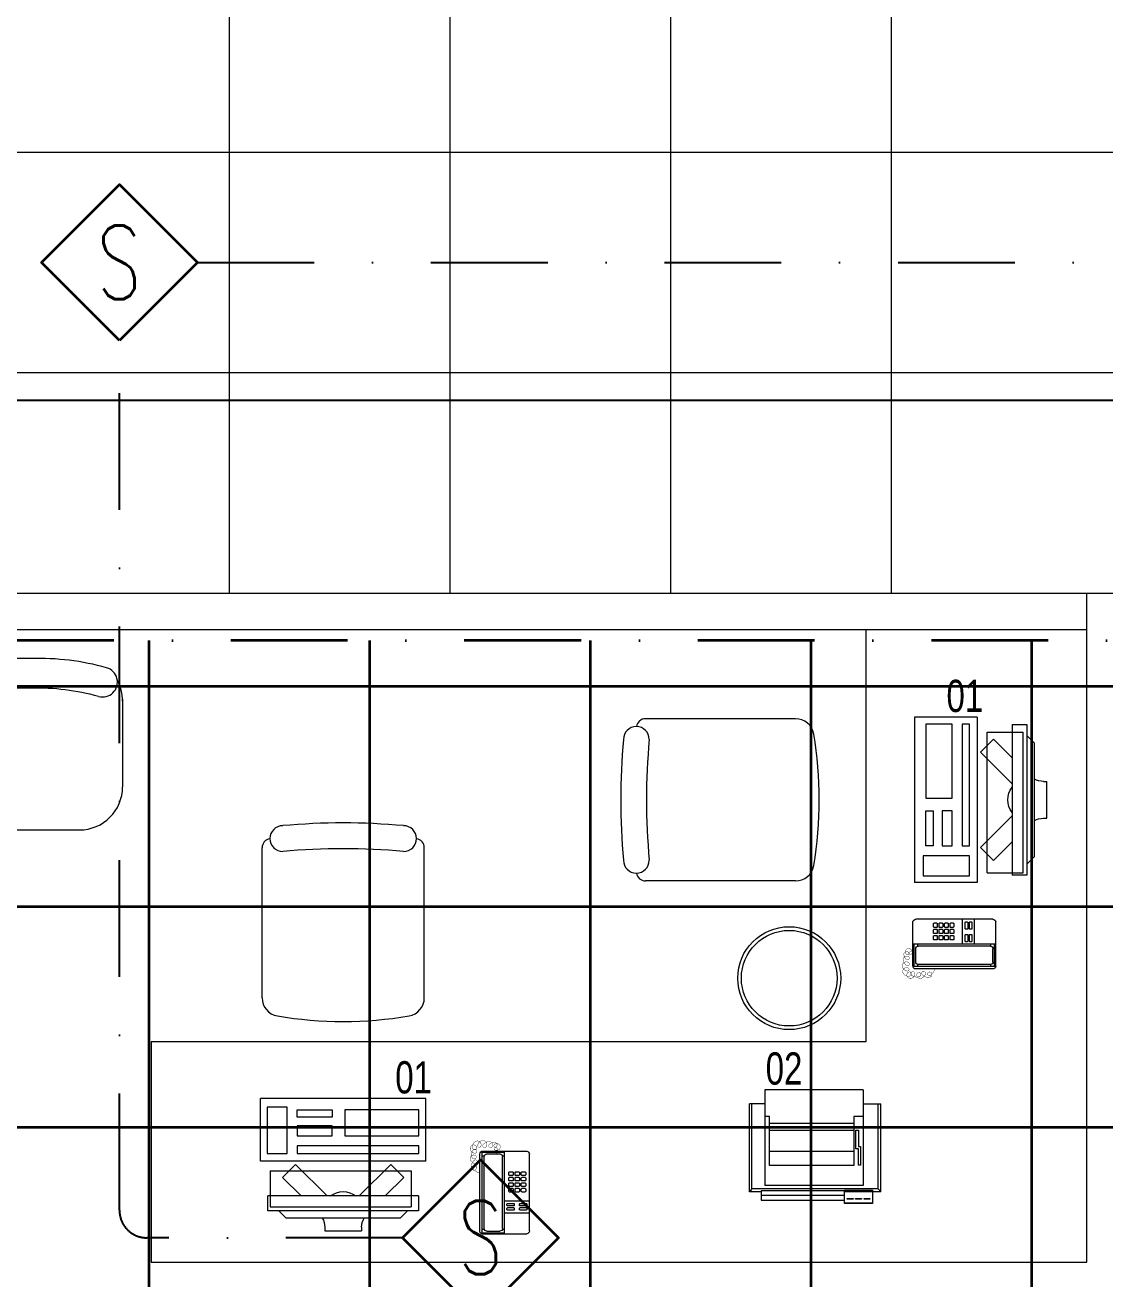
# Model space of a CAD drawing. Header units: inches. Extents: x -246178 to 57169, y -29325 to 19878.
# Drawn here: x 26662 to 29599, y -4613 to -1202 of the extents above; entities that cross this region are included whole.
import ezdxf
from ezdxf.enums import TextEntityAlignment as Align

# ---------------------------------------------------------------- set-up
doc = ezdxf.new("R2010")
doc.units = ezdxf.units.IN
doc.header["$LTSCALE"] = 25
doc.header["$MEASUREMENT"] = 0
doc.linetypes.add('DASHDOT', pattern=[25.4, 12.7, -6.35, 0, -6.35])
doc.layers.get('0').update_dxf_attribs({"color": 8})
for name, color, linetype, lineweight in [('00-Ground Floor$0$72_EGR_EQP_TAG', 142, 'Continuous', 5), ('00-Ground Floor$0$Frame', 252, 'Continuous', 9), ('00-Ground Floor$0$LOADING', 253, 'Continuous', 5), ('00-Ground Floor$0$Walls', 251, 'Continuous', 5), ('E-LITE-CLNG-CNDT', 6, 'DASHDOT', 35), ('F-ALRM-CLNG @ 100', 33, 'Continuous', 35), ('F-ALRM-CLNG-CNDT', 51, 'DASHDOT', 25), ('F-ALRM-CNDT-SPLY', 43, 'POWER SUPPLY', 25)]:
    doc.layers.add(name, color=color, linetype=linetype, lineweight=lineweight)
doc.styles.add('00-Ground Floor$0$Standard', font='arial.ttf')
doc.styles.add('00-Ground Floor$0$X3G_ENTITY_257CFD', font='swisscl.ttf', dxfattribs={"height": 200})
doc.styles.add('DC_Simplex', font='SIMPLEX.shx', dxfattribs={"width": 0.7})
doc.styles.get("Standard").update_dxf_attribs({"font": 'arial.ttf'})
doc.linetypes.add('POWER SUPPLY', pattern='A,50.8,-4,["PS",Standard,S=4.5,R=0,X=0,Y=-2.25],-11', length=65.8)

# ---------------------------------------------------------------- blocks, each defined once
blk = doc.blocks.new('00-Ground Floor$0$GF21021-P')
for p, q in [((-0.2207, 0.4756), (-0.2207, 0.0675)), ((0.2205, 0.4756), (0.2205, 0.0675))]:
    blk.add_line(p, q)
for centre, radius, start, end in [((-0.1707, 0.4756), 0.05, 99.6329, 180), ((-0.0001, -0.5295), 1.0695, 80.3671, 99.6329), ((0.1705, 0.4756), 0.05, 0, 80.3671), ((-0.1643, 0.0425), 0.0351, 90, 270), ((0, 1.8467), 1.7767, 264.6946, 275.3053), ((0.1641, 0.0425), 0.0351, 270, 90), ((-0.1957, 0.0675), 0.025, 180, 261.4721), ((0.1955, 0.0675), 0.025, 278.5279, 0), ((0, 1.8314), 1.8314, 264.8532, 275.147)]:
    blk.add_arc(centre, radius, start, end)
blk = doc.blocks.new('00-Ground Floor$0$DM20079-P')
at = {"color": 0}
for p, q in [((-0.0686, 0.217), (-0.0686, 0.008)), ((-0.0616, 0.225), (0.0594, 0.225)), ((-0.0616, 0.225), (-0.0616, 0)), ((-0.0616, 0.222), (-0.0016, 0.222)), ((-0.0616, 0.212), (-0.0565, 0.212)), ((-0.0566, 0.2105), (-0.0566, 0.0145)), ((-0.0496, 0.2175), (-0.0136, 0.2175)), ((-0.0068, 0.212), (-0.0016, 0.212)), ((-0.0066, 0.2105), (-0.0066, 0.0145)), ((-0.0016, 0.225), (-0.0016, 0)), ((0.0664, 0.217), (0.0664, 0.008)), ((-0.0016, 0.1675), (0.0664, 0.1675)), ((-0.0016, 0.135), (0.0664, 0.135)), ((-0.0616, 0.013), (-0.0565, 0.013)), ((-0.0616, 0.003), (-0.0016, 0.003)), ((-0.0594, 0), (0.0594, 0)), ((-0.0496, 0.0075), (-0.0136, 0.0075)), ((-0.0068, 0.013), (-0.0016, 0.013))]:
    blk.add_line(p, q, dxfattribs=at)
for points in [[(0.0074, 0.1605, 0.414214), (0.0054, 0.1585), (0.0054, 0.1555, 0.414214), (0.0074, 0.1535), (0.0234, 0.1535, 0.414214), (0.0254, 0.1555), (0.0254, 0.1585, 0.414214), (0.0234, 0.1605)], [(0.0234, 0.142, 0.414214), (0.0254, 0.144), (0.0254, 0.147, 0.414214), (0.0234, 0.149), (0.0074, 0.149, 0.414214), (0.0054, 0.147), (0.0054, 0.144, 0.414214), (0.0074, 0.142)], [(0.0574, 0.1535, 0.414214), (0.0594, 0.1555), (0.0594, 0.1585, 0.414214), (0.0574, 0.1605), (0.0414, 0.1605, 0.414214), (0.0394, 0.1585), (0.0394, 0.1555, 0.414214), (0.0414, 0.1535)], [(0.0574, 0.142, 0.414214), (0.0594, 0.144), (0.0594, 0.147, 0.414214), (0.0574, 0.149), (0.0414, 0.149, 0.414214), (0.0394, 0.147), (0.0394, 0.144, 0.414214), (0.0414, 0.142)], [(0.0104, 0.103, 0.414214), (0.0124, 0.101), (0.0204, 0.101, 0.414214), (0.0224, 0.103), (0.0224, 0.109, 0.414214), (0.0204, 0.111), (0.0124, 0.111, 0.414214), (0.0104, 0.109)], [(0.0274, 0.103, 0.414214), (0.0294, 0.101), (0.0374, 0.101, 0.414214), (0.0394, 0.103), (0.0394, 0.109, 0.414214), (0.0374, 0.111), (0.0294, 0.111, 0.414214), (0.0274, 0.109)], [(0.0444, 0.103, 0.414214), (0.0464, 0.101), (0.0544, 0.101, 0.414214), (0.0564, 0.103), (0.0564, 0.109, 0.414214), (0.0544, 0.111), (0.0464, 0.111, 0.414214), (0.0444, 0.109)], [(0.0104, 0.088, 0.414214), (0.0124, 0.086), (0.0204, 0.086, 0.414214), (0.0224, 0.088), (0.0224, 0.094, 0.414214), (0.0204, 0.096), (0.0124, 0.096, 0.414214), (0.0104, 0.094)], [(0.0104, 0.073, 0.414214), (0.0124, 0.071), (0.0204, 0.071, 0.414214), (0.0224, 0.073), (0.0224, 0.079, 0.414214), (0.0204, 0.081), (0.0124, 0.081, 0.414214), (0.0104, 0.079)], [(0.0274, 0.088, 0.414214), (0.0294, 0.086), (0.0374, 0.086, 0.414214), (0.0394, 0.088), (0.0394, 0.094, 0.414214), (0.0374, 0.096), (0.0294, 0.096, 0.414214), (0.0274, 0.094)], [(0.0274, 0.073, 0.414214), (0.0294, 0.071), (0.0374, 0.071, 0.414214), (0.0394, 0.073), (0.0394, 0.079, 0.414214), (0.0374, 0.081), (0.0294, 0.081, 0.414214), (0.0274, 0.079)], [(0.0444, 0.088, 0.414214), (0.0464, 0.086), (0.0544, 0.086, 0.414214), (0.0564, 0.088), (0.0564, 0.094, 0.414214), (0.0544, 0.096), (0.0464, 0.096, 0.414214), (0.0444, 0.094)], [(0.0444, 0.073, 0.414214), (0.0464, 0.071), (0.0544, 0.071, 0.414214), (0.0564, 0.073), (0.0564, 0.079, 0.414214), (0.0544, 0.081), (0.0464, 0.081, 0.414214), (0.0444, 0.079)], [(0.0104, 0.058, 0.414214), (0.0124, 0.056), (0.0204, 0.056, 0.414214), (0.0224, 0.058), (0.0224, 0.064, 0.414214), (0.0204, 0.066), (0.0124, 0.066, 0.414214), (0.0104, 0.064)], [(0.0274, 0.058, 0.414214), (0.0294, 0.056), (0.0374, 0.056, 0.414214), (0.0394, 0.058), (0.0394, 0.064, 0.414214), (0.0374, 0.066), (0.0294, 0.066, 0.414214), (0.0274, 0.064)], [(0.0444, 0.058, 0.414214), (0.0464, 0.056), (0.0544, 0.056, 0.414214), (0.0564, 0.058), (0.0564, 0.064, 0.414214), (0.0544, 0.066), (0.0464, 0.066, 0.414214), (0.0444, 0.064)]]:
    blk.add_lwpolyline(points, format="xyb", close=True, dxfattribs=at)
at = {"color": 0, "const_width": 0.001}
blk.add_lwpolyline([(-0.0686, 0.059, 0.184574), (-0.0861, 0.0478, 1.44364), (-0.0769, 0.0452, 0.837915), (-0.0907, 0.0465, 0.30536), (-0.0835, 0.0248, 1.584726), (-0.0815, 0.034, 0.253153), (-0.094, 0.0228, 0.874198), (-0.0776, 0.0142, 0.915253), (-0.0897, 0.0168, 0.223821), (-0.0874, -0.0011, 1.703343), (-0.0796, 0.005, 0.588962), (-0.0934, -0.0114, 0.717795), (-0.0769, -0.0108, 0.983104), (-0.0875, -0.0075, 0.326362), (-0.0815, -0.0259, 0.758716), (-0.0657, -0.0134, 0.906186), (-0.0743, -0.016, 0.189488), (-0.067, -0.0272, 0.7948), (-0.0506, -0.0127, 1.223996), (-0.0585, -0.0193, 0.072149), (-0.0473, -0.0259, 0.645886), (-0.0341, -0.0134, 1.366917), (-0.042, -0.0193, 0.078415), (-0.0315, -0.0246, 0.723006), (-0.0229, -0.0127, 1.105484), (-0.0289, -0.018, 0.327892), (-0.017, -0.0193, 0.446638), (-0.0144, -0.0068, 0.327263), (-0.0269, -0.0029, 1.240441), (-0.0229, -0.0094, 0.611307), (-0.0278, 0.0075)], format="xyb", dxfattribs=at)
at = {"color": 0}
for centre, radius, start, end in [((-0.0605, 0.217), 0.00813, 97.9633, 179.6649), ((-0.0496, 0.2105), 0.007, 90, 180), ((-0.0136, 0.2105), 0.007, 0, 90), ((0.0582, 0.217), 0.00813, 0.3351, 82.0367), ((-0.0605, 0.008), 0.00813, 180.3351, 277.9633), ((-0.0496, 0.0145), 0.007, 180, 270), ((-0.0136, 0.0145), 0.007, 270, 0), ((0.0582, 0.008), 0.00813, 277.9633, 359.6649)]:
    blk.add_arc(centre, radius, start, end, dxfattribs=at)
blk = doc.blocks.new('00-Ground Floor$0$ITCWLS1-P')
at = {"layer": '00-Ground Floor$0$LOADING'}
for p, q in [((-0.17, 0.45), (-0.17, 0)), ((-0.17, 0.45), (0, 0.45)), ((0, 0.45), (0, 0)), ((-0.2651, 0.43, 0), (-0.3051, 0.43, 0)), ((-0.3051, 0.43, 0), (-0.3051, 0.02, 0)), ((-0.197, 0.4094), (-0.295, 0.4094)), ((-0.295, 0.0264), (-0.295, 0.4094)), ((-0.2651, 0.43, 0), (-0.2651, 0.02, 0)), ((-0.197, 0.0264), (-0.197, 0.4094)), ((-0.1496, 0.4305), (-0.1291, 0.4305)), ((-0.1291, 0.4305), (-0.1291, 0.4089)), ((-0.3251, 0.38, 0), (-0.3051, 0.4, 0)), ((-0.3251, 0.38, 0), (-0.3251, 0.07, 0)), ((-0.3503, 0.275), (-0.3596, 0.275)), ((-0.3596, 0.175), (-0.3596, 0.275)), ((-0.3503, 0.175), (-0.3596, 0.175)), ((-0.3251, 0.07, 0), (-0.3051, 0.05, 0)), ((-0.3051, 0.02, 0), (-0.2651, 0.02, 0)), ((-0.197, 0.0264), (-0.295, 0.0264)), ((-0.17, 0), (0, 0))]:
    blk.add_line(p, q, dxfattribs=at)
at = {"layer": '00-Ground Floor$0$LOADING', "extrusion": (2.48281e-10, 3.18408e-10, -1)}
for p, q in [((-0.2651, 0.3395), (-0.2144, 0.3902)), ((-0.1791, 0.3548), (-0.2144, 0.3902)), ((-0.2651, 0.2688), (-0.1791, 0.3548))]:
    blk.add_line(p, q, dxfattribs=at)
at = {"layer": '00-Ground Floor$0$LOADING', "extrusion": (2.48281e-10, -3.18408e-10, -1)}
for p, q in [((-0.2651, 0.1812), (-0.1791, 0.0952)), ((-0.2651, 0.1105), (-0.2144, 0.0598)), ((-0.1791, 0.0952), (-0.2144, 0.0598))]:
    blk.add_line(p, q, dxfattribs=at)
at = {"layer": '00-Ground Floor$0$LOADING'}
for points in [[(-0.1291, 0.4089), (-0.1291, 0.1), (-0.1496, 0.1), (-0.1496, 0.4305)], [(-0.1496, 0.1), (-0.1496, 0.1), (-0.1496, 0.1), (-0.1496, 0.1), (-0.1496, 0.1), (-0.1496, 0.1), (-0.1496, 0.1), (-0.1496, 0.1), (-0.1496, 0.1)], [(-0.1496, 0.1), (-0.1496, 0.1), (-0.1496, 0.1), (-0.1496, 0.1), (-0.1496, 0.1), (-0.1496, 0.1), (-0.1496, 0.1), (-0.1496, 0.1), (-0.1496, 0.1), (-0.1496, 0.1), (-0.1496, 0.1), (-0.1496, 0.1), (-0.1496, 0.1), (-0.1496, 0.1), (-0.1496, 0.1), (-0.1496, 0.1), (-0.1496, 0.1), (-0.1496, 0.1)], [(-0.1496, 0.1), (-0.1496, 0.1), (-0.1496, 0.1), (-0.1496, 0.1), (-0.1496, 0.1), (-0.1496, 0.1), (-0.1496, 0.1), (-0.1496, 0.1), (-0.1496, 0.1), (-0.1496, 0.1)], [(-0.1496, 0.1), (-0.1496, 0.1), (-0.1496, 0.1), (-0.1496, 0.1), (-0.1496, 0.1), (-0.1496, 0.1), (-0.1496, 0.1)], [(-0.1496, 0.1), (-0.1496, 0.1), (-0.1496, 0.1), (-0.1496, 0.1), (-0.1496, 0.1), (-0.1496, 0.1), (-0.1496, 0.1), (-0.1496, 0.1), (-0.1496, 0.1), (-0.1496, 0.1)], [(-0.1496, 0.1), (-0.1496, 0.1), (-0.1496, 0.1), (-0.1496, 0.1), (-0.1496, 0.1), (-0.1496, 0.1), (-0.1496, 0.1), (-0.1496, 0.1), (-0.1496, 0.1), (-0.1496, 0.1), (-0.1496, 0.1), (-0.1496, 0.1), (-0.1496, 0.1), (-0.1496, 0.1), (-0.1496, 0.1)], [(-0.1496, 0.1), (-0.1496, 0.1), (-0.1496, 0.1), (-0.1496, 0.1), (-0.1496, 0.1), (-0.1496, 0.1), (-0.1496, 0.1), (-0.1496, 0.1), (-0.1496, 0.1), (-0.1496, 0.1)], [(-0.1496, 0.1), (-0.1496, 0.1), (-0.1496, 0.1), (-0.1496, 0.1), (-0.1496, 0.1), (-0.1496, 0.1), (-0.1496, 0.1), (-0.1496, 0.1), (-0.1496, 0.1), (-0.1496, 0.1)], [(-0.1496, 0.1), (-0.1496, 0.1), (-0.1496, 0.1), (-0.1496, 0.1), (-0.1496, 0.1), (-0.1496, 0.1), (-0.1496, 0.1), (-0.1496, 0.1), (-0.1496, 0.1), (-0.1496, 0.1), (-0.1496, 0.1), (-0.1496, 0.1), (-0.1496, 0.1), (-0.1496, 0.1), (-0.1496, 0.1), (-0.1496, 0.1), (-0.1496, 0.1), (-0.1496, 0.1), (-0.1496, 0.1), (-0.1496, 0.1), (-0.1496, 0.1), (-0.1496, 0.1), (-0.1496, 0.1), (-0.1496, 0.1), (-0.1496, 0.1), (-0.1496, 0.1), (-0.1496, 0.1), (-0.1496, 0.1), (-0.1496, 0.1), (-0.1496, 0.1), (-0.1496, 0.1), (-0.1496, 0.1), (-0.1496, 0.1), (-0.1496, 0.1), (-0.1496, 0.1), (-0.1496, 0.1), (-0.1496, 0.1), (-0.1496, 0.1), (-0.1496, 0.1), (-0.1496, 0.1), (-0.1496, 0.1), (-0.1496, 0.1), (-0.1496, 0.1), (-0.1496, 0.1), (-0.1496, 0.1), (-0.1496, 0.1), (-0.1496, 0.1), (-0.1496, 0.1), (-0.1496, 0.1), (-0.1496, 0.1), (-0.1496, 0.1), (-0.1496, 0.1), (-0.1496, 0.1), (-0.1496, 0.1)], [(-0.1496, 0.1), (-0.1496, 0.1), (-0.1496, 0.1), (-0.1496, 0.1), (-0.1496, 0.1), (-0.1496, 0.1), (-0.1496, 0.1), (-0.1496, 0.1), (-0.1496, 0.1), (-0.1496, 0.1), (-0.1496, 0.1), (-0.1496, 0.1), (-0.1496, 0.1), (-0.1496, 0.1), (-0.1496, 0.1), (-0.1496, 0.1), (-0.1496, 0.1), (-0.1496, 0.1), (-0.1496, 0.1), (-0.1496, 0.1), (-0.1496, 0.1), (-0.1496, 0.1), (-0.1496, 0.1), (-0.1496, 0.1), (-0.1496, 0.1), (-0.1496, 0.1), (-0.1496, 0.1), (-0.1496, 0.1), (-0.1496, 0.1), (-0.1496, 0.1), (-0.1496, 0.1), (-0.1496, 0.1), (-0.1496, 0.1), (-0.1496, 0.1), (-0.1496, 0.1), (-0.1496, 0.1), (-0.1496, 0.1), (-0.1496, 0.1), (-0.1496, 0.1), (-0.1496, 0.1), (-0.1496, 0.1), (-0.1496, 0.1), (-0.1496, 0.1), (-0.1496, 0.1), (-0.1496, 0.1), (-0.1496, 0.1), (-0.1496, 0.1), (-0.1496, 0.1), (-0.1496, 0.1), (-0.1496, 0.1), (-0.1496, 0.1), (-0.1496, 0.1), (-0.1496, 0.1), (-0.1496, 0.1), (-0.1496, 0.1), (-0.1496, 0.1), (-0.1496, 0.1), (-0.1496, 0.1), (-0.1496, 0.1), (-0.1496, 0.1), (-0.1496, 0.1), (-0.1496, 0.1), (-0.1496, 0.1), (-0.1496, 0.1), (-0.1496, 0.1), (-0.1496, 0.1), (-0.1496, 0.1), (-0.1496, 0.1), (-0.1496, 0.1), (-0.1496, 0.1), (-0.1496, 0.1), (-0.1496, 0.1), (-0.1496, 0.1), (-0.1496, 0.1), (-0.1496, 0.1), (-0.1496, 0.1), (-0.1496, 0.1), (-0.1496, 0.1), (-0.1496, 0.1), (-0.1496, 0.1), (-0.1496, 0.1), (-0.1496, 0.1), (-0.1496, 0.1), (-0.1496, 0.1), (-0.1496, 0.1), (-0.1496, 0.1), (-0.1496, 0.1), (-0.1496, 0.1), (-0.1496, 0.1)], [(-0.1496, 0.1), (-0.1496, 0.1), (-0.1496, 0.1), (-0.1496, 0.1), (-0.1496, 0.1), (-0.1496, 0.1), (-0.1496, 0.1), (-0.1496, 0.1), (-0.1496, 0.1), (-0.1496, 0.1), (-0.1496, 0.1), (-0.1496, 0.1)], [(-0.1496, 0.1), (-0.1496, 0.1), (-0.1496, 0.1), (-0.1496, 0.1), (-0.1496, 0.1), (-0.1496, 0.1), (-0.1496, 0.1)], [(-0.1496, 0.1), (-0.1496, 0.1), (-0.1496, 0.1), (-0.1496, 0.1), (-0.1496, 0.1), (-0.1496, 0.1), (-0.1496, 0.1), (-0.1496, 0.1), (-0.1496, 0.1), (-0.1496, 0.1), (-0.1496, 0.1), (-0.1496, 0.1), (-0.1496, 0.1), (-0.1496, 0.1), (-0.1496, 0.1), (-0.1496, 0.1), (-0.1496, 0.1)], [(-0.1496, 0.1), (-0.1496, 0.1), (-0.1496, 0.1), (-0.1496, 0.1), (-0.1496, 0.1), (-0.1496, 0.1), (-0.1496, 0.1), (-0.1496, 0.1), (-0.1496, 0.1), (-0.1496, 0.1), (-0.1496, 0.1), (-0.1496, 0.1), (-0.1496, 0.1), (-0.1496, 0.1), (-0.1496, 0.1), (-0.1496, 0.1), (-0.1496, 0.1), (-0.1496, 0.1), (-0.1496, 0.1), (-0.1496, 0.1), (-0.1496, 0.1), (-0.1496, 0.1), (-0.1496, 0.1), (-0.1496, 0.1), (-0.1496, 0.1), (-0.1496, 0.1), (-0.1496, 0.1), (-0.1496, 0.1), (-0.1496, 0.1), (-0.1496, 0.1), (-0.1496, 0.1), (-0.1496, 0.1), (-0.1496, 0.1), (-0.1496, 0.1), (-0.1496, 0.1), (-0.1496, 0.1), (-0.1496, 0.1), (-0.1496, 0.1), (-0.1496, 0.1), (-0.1496, 0.1), (-0.1496, 0.1), (-0.1496, 0.1), (-0.1496, 0.1), (-0.1496, 0.1), (-0.1496, 0.1), (-0.1496, 0.1), (-0.1496, 0.1), (-0.1496, 0.1), (-0.1496, 0.1), (-0.1496, 0.1), (-0.1496, 0.1), (-0.1496, 0.1), (-0.1496, 0.1), (-0.1496, 0.1), (-0.1496, 0.1), (-0.1496, 0.1), (-0.1496, 0.1), (-0.1496, 0.1), (-0.1496, 0.1), (-0.1496, 0.1), (-0.1496, 0.1), (-0.1496, 0.1), (-0.1496, 0.1), (-0.1496, 0.1), (-0.1496, 0.1), (-0.1496, 0.1), (-0.1496, 0.1), (-0.1496, 0.1), (-0.1496, 0.1), (-0.1496, 0.1), (-0.1496, 0.1), (-0.1496, 0.1), (-0.1496, 0.1), (-0.1496, 0.1), (-0.1496, 0.1), (-0.1496, 0.1), (-0.1496, 0.1), (-0.1496, 0.1), (-0.1496, 0.1), (-0.1496, 0.1), (-0.1496, 0.1), (-0.1496, 0.1), (-0.1496, 0.1), (-0.1496, 0.1), (-0.1496, 0.1), (-0.1496, 0.1), (-0.1496, 0.1), (-0.1496, 0.1), (-0.1496, 0.1), (-0.1496, 0.1), (-0.1496, 0.1), (-0.1496, 0.1), (-0.1496, 0.1), (-0.1496, 0.1), (-0.1496, 0.1), (-0.1496, 0.1), (-0.1496, 0.1), (-0.1496, 0.1), (-0.1496, 0.1), (-0.1496, 0.1), (-0.1496, 0.1), (-0.1496, 0.1), (-0.1496, 0.1), (-0.1496, 0.1), (-0.1496, 0.1), (-0.1496, 0.1), (-0.1496, 0.1), (-0.1496, 0.1), (-0.1496, 0.1), (-0.1496, 0.1), (-0.1496, 0.1)], [(-0.1496, 0.1), (-0.1496, 0.1), (-0.1496, 0.1), (-0.1496, 0.1), (-0.1496, 0.1), (-0.1496, 0.1), (-0.1496, 0.1), (-0.1496, 0.1)]]:
    blk.add_lwpolyline(points, dxfattribs=at)
for points in [[(-0.1019, 0.4305), (-0.0304, 0.4305), (-0.0304, 0.2294), (-0.1019, 0.2294)], [(-0.1019, 0.1954), (-0.0747, 0.1954), (-0.0747, 0.1), (-0.1019, 0.1)], [(-0.0304, 0.1954), (-0.0508, 0.1954), (-0.0508, 0.1), (-0.0304, 0.1)], [(-0.1496, 0.1), (-0.1496, 0.1), (-0.1496, 0.1), (-0.1496, 0.1), (-0.1496, 0.1), (-0.1496, 0.1), (-0.1496, 0.1), (-0.1496, 0.1), (-0.1496, 0.1), (-0.1496, 0.1), (-0.1496, 0.1), (-0.1496, 0.1), (-0.1496, 0.1), (-0.1496, 0.1), (-0.1496, 0.1), (-0.1496, 0.1), (-0.1496, 0.1), (-0.1496, 0.1), (-0.1496, 0.1), (-0.1496, 0.1), (-0.1496, 0.1), (-0.1496, 0.1), (-0.1496, 0.1), (-0.1496, 0.1), (-0.1496, 0.1), (-0.1496, 0.1), (-0.1496, 0.1), (-0.1496, 0.1), (-0.1496, 0.1), (-0.1496, 0.1), (-0.1496, 0.1), (-0.1496, 0.1), (-0.1496, 0.1), (-0.1496, 0.1), (-0.1496, 0.1), (-0.1496, 0.1), (-0.1496, 0.1), (-0.1496, 0.1), (-0.1496, 0.1), (-0.1496, 0.1), (-0.1496, 0.1), (-0.1496, 0.1), (-0.1496, 0.1), (-0.1496, 0.1), (-0.1496, 0.1), (-0.1496, 0.1), (-0.1496, 0.1), (-0.1496, 0.1), (-0.1496, 0.1), (-0.1496, 0.1), (-0.1496, 0.1), (-0.1496, 0.1), (-0.1496, 0.1), (-0.1496, 0.1), (-0.1496, 0.1), (-0.1496, 0.1), (-0.1496, 0.1), (-0.1496, 0.1), (-0.1496, 0.1), (-0.1496, 0.1), (-0.1496, 0.1), (-0.1496, 0.1), (-0.1496, 0.1), (-0.1496, 0.1), (-0.1496, 0.1), (-0.1496, 0.1), (-0.1496, 0.1), (-0.1496, 0.1), (-0.1496, 0.1), (-0.1496, 0.1), (-0.1496, 0.1), (-0.1496, 0.1), (-0.1496, 0.1), (-0.1496, 0.1), (-0.1496, 0.1), (-0.1496, 0.1), (-0.1496, 0.1), (-0.1496, 0.1), (-0.1496, 0.1), (-0.1496, 0.1), (-0.1496, 0.1), (-0.1496, 0.1), (-0.1496, 0.1), (-0.1496, 0.1), (-0.1496, 0.1), (-0.1496, 0.1), (-0.1496, 0.1), (-0.1496, 0.1), (-0.1496, 0.1), (-0.1496, 0.1), (-0.1496, 0.1), (-0.1496, 0.1), (-0.1496, 0.1), (-0.1496, 0.1), (-0.1496, 0.1), (-0.1496, 0.1), (-0.1496, 0.1), (-0.1496, 0.1), (-0.1496, 0.1), (-0.1496, 0.1), (-0.1496, 0.1), (-0.1496, 0.1), (-0.1496, 0.1), (-0.1496, 0.1), (-0.1496, 0.1), (-0.1496, 0.1), (-0.1496, 0.1), (-0.1496, 0.1), (-0.1496, 0.1), (-0.1496, 0.1), (-0.1496, 0.1), (-0.1496, 0.1), (-0.1496, 0.1), (-0.1496, 0.1), (-0.1496, 0.1), (-0.1496, 0.1), (-0.1496, 0.1), (-0.1496, 0.1), (-0.1496, 0.1), (-0.1496, 0.1), (-0.1496, 0.1), (-0.1496, 0.1), (-0.1496, 0.1), (-0.1496, 0.1), (-0.1496, 0.1), (-0.1496, 0.1), (-0.1496, 0.1), (-0.1496, 0.1), (-0.1496, 0.1), (-0.1496, 0.1), (-0.1496, 0.1), (-0.1496, 0.1), (-0.1496, 0.1), (-0.1496, 0.1), (-0.1496, 0.1), (-0.1496, 0.1), (-0.1496, 0.1), (-0.1496, 0.1), (-0.1496, 0.1), (-0.1496, 0.1), (-0.1496, 0.1), (-0.1496, 0.1), (-0.1496, 0.1), (-0.1496, 0.1), (-0.1496, 0.1), (-0.1496, 0.1), (-0.1496, 0.1), (-0.1496, 0.1), (-0.1496, 0.1), (-0.1496, 0.1), (-0.1496, 0.1), (-0.1496, 0.1), (-0.1496, 0.1), (-0.1496, 0.1), (-0.1496, 0.1), (-0.1496, 0.1), (-0.1496, 0.1), (-0.1496, 0.1), (-0.1496, 0.1), (-0.1496, 0.1), (-0.1496, 0.1), (-0.1496, 0.1), (-0.1496, 0.1), (-0.1496, 0.1), (-0.1496, 0.1), (-0.1496, 0.1), (-0.1496, 0.1), (-0.1496, 0.1), (-0.1496, 0.1), (-0.1496, 0.1), (-0.1496, 0.1), (-0.1496, 0.1), (-0.1496, 0.1), (-0.1496, 0.1), (-0.1496, 0.1), (-0.1496, 0.1), (-0.1496, 0.1), (-0.1496, 0.1), (-0.1496, 0.1), (-0.1496, 0.1), (-0.1496, 0.1), (-0.1496, 0.1), (-0.1496, 0.1), (-0.1496, 0.1), (-0.1496, 0.1), (-0.1496, 0.1), (-0.1496, 0.1), (-0.1496, 0.1), (-0.1496, 0.1), (-0.1496, 0.1), (-0.1496, 0.1), (-0.1496, 0.1), (-0.1496, 0.1), (-0.1496, 0.1), (-0.1496, 0.1), (-0.1496, 0.1), (-0.1496, 0.1), (-0.1496, 0.1), (-0.1496, 0.1), (-0.1496, 0.1), (-0.1496, 0.1), (-0.1496, 0.1), (-0.1496, 0.1), (-0.1496, 0.1), (-0.1496, 0.1), (-0.1496, 0.1), (-0.1496, 0.1), (-0.1496, 0.1), (-0.1496, 0.1), (-0.1496, 0.1), (-0.1496, 0.1), (-0.1496, 0.1), (-0.1496, 0.1), (-0.1496, 0.1), (-0.1496, 0.1), (-0.1496, 0.1), (-0.1496, 0.1), (-0.1496, 0.1), (-0.1496, 0.1), (-0.1496, 0.1), (-0.1496, 0.1), (-0.1496, 0.1), (-0.1496, 0.1), (-0.1496, 0.1), (-0.1496, 0.1), (-0.1496, 0.1), (-0.1496, 0.1), (-0.1496, 0.1), (-0.1496, 0.1), (-0.1496, 0.1), (-0.1496, 0.1), (-0.1496, 0.1), (-0.1496, 0.1), (-0.1496, 0.1), (-0.1496, 0.1), (-0.1496, 0.1), (-0.1496, 0.1), (-0.1496, 0.1), (-0.1496, 0.1), (-0.1496, 0.1), (-0.1496, 0.1), (-0.1496, 0.1), (-0.1496, 0.1), (-0.1496, 0.1), (-0.1496, 0.1), (-0.1496, 0.1), (-0.1496, 0.1), (-0.1496, 0.1), (-0.1496, 0.1), (-0.1496, 0.1), (-0.1496, 0.1), (-0.1496, 0.1), (-0.1496, 0.1), (-0.1496, 0.1), (-0.1496, 0.1), (-0.1496, 0.1), (-0.1496, 0.1), (-0.1496, 0.1), (-0.1496, 0.1), (-0.1496, 0.1), (-0.1496, 0.1), (-0.1496, 0.1), (-0.1496, 0.1), (-0.1496, 0.1), (-0.1496, 0.1), (-0.1496, 0.1), (-0.1496, 0.1), (-0.1496, 0.1), (-0.1496, 0.1), (-0.1496, 0.1), (-0.1496, 0.1), (-0.1496, 0.1), (-0.1496, 0.1), (-0.1496, 0.1), (-0.1496, 0.1), (-0.1496, 0.1), (-0.1496, 0.1)], [(-0.1496, 0.1), (-0.1496, 0.1), (-0.1496, 0.1), (-0.1496, 0.1), (-0.1496, 0.1), (-0.1496, 0.1), (-0.1496, 0.1), (-0.1496, 0.1), (-0.1496, 0.1), (-0.1496, 0.1), (-0.1496, 0.1), (-0.1496, 0.1), (-0.1496, 0.1), (-0.1496, 0.1), (-0.1496, 0.1), (-0.1496, 0.1), (-0.1496, 0.1), (-0.1496, 0.1), (-0.1496, 0.1), (-0.1496, 0.1), (-0.1496, 0.1), (-0.1496, 0.1), (-0.1496, 0.1), (-0.1496, 0.1), (-0.1496, 0.1), (-0.1496, 0.1), (-0.1496, 0.1), (-0.1496, 0.1), (-0.1496, 0.1), (-0.1496, 0.1), (-0.1496, 0.1), (-0.1496, 0.1), (-0.1496, 0.1), (-0.1496, 0.1), (-0.1496, 0.1), (-0.1496, 0.1), (-0.1496, 0.1), (-0.1496, 0.1), (-0.1496, 0.1), (-0.1496, 0.1), (-0.1496, 0.1), (-0.1496, 0.1), (-0.1496, 0.1), (-0.1496, 0.1), (-0.1496, 0.1), (-0.1496, 0.1), (-0.1496, 0.1), (-0.1496, 0.1), (-0.1496, 0.1), (-0.1496, 0.1), (-0.1496, 0.1), (-0.1496, 0.1), (-0.1496, 0.1), (-0.1496, 0.1), (-0.1496, 0.1), (-0.1496, 0.1), (-0.1496, 0.1), (-0.1496, 0.1), (-0.1496, 0.1), (-0.1496, 0.1), (-0.1496, 0.1), (-0.1496, 0.1), (-0.1496, 0.1), (-0.1496, 0.1), (-0.1496, 0.1), (-0.1496, 0.1), (-0.1496, 0.1), (-0.1496, 0.1), (-0.1496, 0.1), (-0.1496, 0.1), (-0.1496, 0.1), (-0.1496, 0.1), (-0.1496, 0.1), (-0.1496, 0.1), (-0.1496, 0.1), (-0.1496, 0.1), (-0.1496, 0.1), (-0.1496, 0.1), (-0.1496, 0.1), (-0.1496, 0.1), (-0.1496, 0.1), (-0.1496, 0.1), (-0.1496, 0.1), (-0.1496, 0.1), (-0.1496, 0.1), (-0.1496, 0.1), (-0.1496, 0.1), (-0.1496, 0.1), (-0.1496, 0.1), (-0.1496, 0.1), (-0.1496, 0.1), (-0.1496, 0.1), (-0.1496, 0.1), (-0.1496, 0.1), (-0.1496, 0.1), (-0.1496, 0.1), (-0.1496, 0.1), (-0.1496, 0.1), (-0.1496, 0.1), (-0.1496, 0.1), (-0.1496, 0.1), (-0.1496, 0.1), (-0.1496, 0.1), (-0.1496, 0.1), (-0.1496, 0.1), (-0.1496, 0.1), (-0.1496, 0.1), (-0.1496, 0.1), (-0.1496, 0.1), (-0.1496, 0.1), (-0.1496, 0.1), (-0.1496, 0.1), (-0.1496, 0.1), (-0.1496, 0.1), (-0.1496, 0.1), (-0.1496, 0.1), (-0.1496, 0.1), (-0.1496, 0.1), (-0.1496, 0.1), (-0.1496, 0.1), (-0.1496, 0.1), (-0.1496, 0.1), (-0.1496, 0.1), (-0.1496, 0.1), (-0.1496, 0.1), (-0.1496, 0.1), (-0.1496, 0.1), (-0.1496, 0.1), (-0.1496, 0.1), (-0.1496, 0.1), (-0.1496, 0.1), (-0.1496, 0.1), (-0.1496, 0.1), (-0.1496, 0.1), (-0.1496, 0.1), (-0.1496, 0.1), (-0.1496, 0.1), (-0.1496, 0.1), (-0.1496, 0.1), (-0.1496, 0.1), (-0.1496, 0.1), (-0.1496, 0.1), (-0.1496, 0.1), (-0.1496, 0.1), (-0.1496, 0.1), (-0.1496, 0.1), (-0.1496, 0.1), (-0.1496, 0.1), (-0.1496, 0.1), (-0.1496, 0.1), (-0.1496, 0.1), (-0.1496, 0.1), (-0.1496, 0.1), (-0.1496, 0.1), (-0.1496, 0.1), (-0.1496, 0.1), (-0.1496, 0.1), (-0.1496, 0.1), (-0.1496, 0.1), (-0.1496, 0.1), (-0.1496, 0.1), (-0.1496, 0.1), (-0.1496, 0.1), (-0.1496, 0.1), (-0.1496, 0.1), (-0.1496, 0.1), (-0.1496, 0.1), (-0.1496, 0.1), (-0.1496, 0.1), (-0.1496, 0.1), (-0.1496, 0.1), (-0.1496, 0.1), (-0.1496, 0.1), (-0.1496, 0.1), (-0.1496, 0.1), (-0.1496, 0.1), (-0.1496, 0.1), (-0.1496, 0.1), (-0.1496, 0.1), (-0.1496, 0.1), (-0.1496, 0.1), (-0.1496, 0.1), (-0.1496, 0.1), (-0.1496, 0.1), (-0.1496, 0.1), (-0.1496, 0.1), (-0.1496, 0.1), (-0.1496, 0.1), (-0.1496, 0.1), (-0.1496, 0.1), (-0.1496, 0.1), (-0.1496, 0.1), (-0.1496, 0.1), (-0.1496, 0.1), (-0.1496, 0.1), (-0.1496, 0.1), (-0.1496, 0.1), (-0.1496, 0.1), (-0.1496, 0.1), (-0.1496, 0.1), (-0.1496, 0.1), (-0.1496, 0.1), (-0.1496, 0.1), (-0.1496, 0.1), (-0.1496, 0.1), (-0.1496, 0.1), (-0.1496, 0.1), (-0.1496, 0.1), (-0.1496, 0.1), (-0.1496, 0.1), (-0.1496, 0.1), (-0.1496, 0.1), (-0.1496, 0.1), (-0.1496, 0.1)], [(-0.1496, 0.1), (-0.1496, 0.1), (-0.1496, 0.1), (-0.1496, 0.1), (-0.1496, 0.1), (-0.1496, 0.1), (-0.1496, 0.1), (-0.1496, 0.1), (-0.1496, 0.1), (-0.1496, 0.1), (-0.1496, 0.1), (-0.1496, 0.1), (-0.1496, 0.1), (-0.1496, 0.1), (-0.1496, 0.1), (-0.1496, 0.1), (-0.1496, 0.1), (-0.1496, 0.1), (-0.1496, 0.1), (-0.1496, 0.1), (-0.1496, 0.1), (-0.1496, 0.1), (-0.1496, 0.1), (-0.1496, 0.1), (-0.1496, 0.1), (-0.1496, 0.1), (-0.1496, 0.1), (-0.1496, 0.1), (-0.1496, 0.1), (-0.1496, 0.1), (-0.1496, 0.1), (-0.1496, 0.1), (-0.1496, 0.1), (-0.1496, 0.1), (-0.1496, 0.1), (-0.1496, 0.1), (-0.1496, 0.1), (-0.1496, 0.1), (-0.1496, 0.1), (-0.1496, 0.1), (-0.1496, 0.1), (-0.1496, 0.1), (-0.1496, 0.1), (-0.1496, 0.1), (-0.1496, 0.1), (-0.1496, 0.1), (-0.1496, 0.1), (-0.1496, 0.1), (-0.1496, 0.1), (-0.1496, 0.1), (-0.1496, 0.1), (-0.1496, 0.1), (-0.1496, 0.1), (-0.1496, 0.1), (-0.1496, 0.1), (-0.1496, 0.1), (-0.1496, 0.1), (-0.1496, 0.1), (-0.1496, 0.1), (-0.1496, 0.1), (-0.1496, 0.1), (-0.1496, 0.1), (-0.1496, 0.1), (-0.1496, 0.1), (-0.1496, 0.1), (-0.1496, 0.1), (-0.1496, 0.1), (-0.1496, 0.1), (-0.1496, 0.1), (-0.1496, 0.1), (-0.1496, 0.1), (-0.1496, 0.1), (-0.1496, 0.1), (-0.1496, 0.1), (-0.1496, 0.1), (-0.1496, 0.1), (-0.1496, 0.1), (-0.1496, 0.1), (-0.1496, 0.1), (-0.1496, 0.1), (-0.1496, 0.1), (-0.1496, 0.1), (-0.1496, 0.1), (-0.1496, 0.1), (-0.1496, 0.1), (-0.1496, 0.1), (-0.1496, 0.1), (-0.1496, 0.1), (-0.1496, 0.1), (-0.1496, 0.1), (-0.1496, 0.1), (-0.1496, 0.1), (-0.1496, 0.1), (-0.1496, 0.1), (-0.1496, 0.1), (-0.1496, 0.1), (-0.1496, 0.1), (-0.1496, 0.1), (-0.1496, 0.1), (-0.1496, 0.1), (-0.1496, 0.1), (-0.1496, 0.1), (-0.1496, 0.1), (-0.1496, 0.1), (-0.1496, 0.1), (-0.1496, 0.1), (-0.1496, 0.1), (-0.1496, 0.1), (-0.1496, 0.1), (-0.1496, 0.1), (-0.1496, 0.1), (-0.1496, 0.1), (-0.1496, 0.1), (-0.1496, 0.1), (-0.1496, 0.1), (-0.1496, 0.1), (-0.1496, 0.1), (-0.1496, 0.1), (-0.1496, 0.1), (-0.1496, 0.1), (-0.1496, 0.1), (-0.1496, 0.1), (-0.1496, 0.1), (-0.1496, 0.1), (-0.1496, 0.1), (-0.1496, 0.1), (-0.1496, 0.1), (-0.1496, 0.1), (-0.1496, 0.1), (-0.1496, 0.1), (-0.1496, 0.1), (-0.1496, 0.1), (-0.1496, 0.1), (-0.1496, 0.1), (-0.1496, 0.1), (-0.1496, 0.1), (-0.1496, 0.1), (-0.1496, 0.1), (-0.1496, 0.1), (-0.1496, 0.1), (-0.1496, 0.1), (-0.1496, 0.1), (-0.1496, 0.1), (-0.1496, 0.1), (-0.1496, 0.1), (-0.1496, 0.1), (-0.1496, 0.1), (-0.1496, 0.1), (-0.1496, 0.1), (-0.1496, 0.1), (-0.1496, 0.1), (-0.1496, 0.1), (-0.1496, 0.1), (-0.1496, 0.1), (-0.1496, 0.1), (-0.1496, 0.1), (-0.1496, 0.1), (-0.1496, 0.1), (-0.1496, 0.1), (-0.1496, 0.1), (-0.1496, 0.1), (-0.1496, 0.1), (-0.1496, 0.1), (-0.1496, 0.1), (-0.1496, 0.1), (-0.1496, 0.1), (-0.1496, 0.1), (-0.1496, 0.1), (-0.1496, 0.1), (-0.1496, 0.1), (-0.1496, 0.1), (-0.1496, 0.1), (-0.1496, 0.1), (-0.1496, 0.1), (-0.1496, 0.1), (-0.1496, 0.1), (-0.1496, 0.1), (-0.1496, 0.1), (-0.1496, 0.1), (-0.1496, 0.1), (-0.1496, 0.1), (-0.1496, 0.1), (-0.1496, 0.1), (-0.1496, 0.1), (-0.1496, 0.1), (-0.1496, 0.1), (-0.1496, 0.1), (-0.1496, 0.1), (-0.1496, 0.1), (-0.1496, 0.1), (-0.1496, 0.1), (-0.1496, 0.1), (-0.1496, 0.1), (-0.1496, 0.1), (-0.1496, 0.1), (-0.1496, 0.1), (-0.1496, 0.1), (-0.1496, 0.1), (-0.1496, 0.1), (-0.1496, 0.1), (-0.1496, 0.1), (-0.1496, 0.1), (-0.1496, 0.1), (-0.1496, 0.1), (-0.1496, 0.1), (-0.1496, 0.1), (-0.1496, 0.1), (-0.1496, 0.1), (-0.1496, 0.1), (-0.1496, 0.1), (-0.1496, 0.1), (-0.1496, 0.1), (-0.1496, 0.1), (-0.1496, 0.1), (-0.1496, 0.1), (-0.1496, 0.1), (-0.1496, 0.1), (-0.1496, 0.1), (-0.1496, 0.1)], [(-0.1496, 0.0727), (-0.0236, 0.0727), (-0.0236, 0.0182), (-0.1496, 0.0182)]]:
    blk.add_lwpolyline(points, close=True, dxfattribs=at)
for centre, radius, start, end in [((-0.3503, 0.325), 0.05, 270, 300.3093), ((-0.3089, 0.225), 0.0556, 321.9431, 38.0569), ((-0.3503, 0.125), 0.05, 59.6907, 90)]:
    blk.add_arc(centre, radius, start, end, dxfattribs=at)
blk = doc.blocks.new('00-Ground Floor$0$WM00001-P')
at = {"layer": '00-Ground Floor$0$LOADING'}
for radius in [0.14, 0.13]:
    blk.add_circle((0, 0), radius, dxfattribs=at)
blk = doc.blocks.new('00-Ground Floor$0$3 seats beam chair')
at = {"layer": '00-Ground Floor$0$LOADING', "ltscale": 20}
for p, q in [((-740534, -1008988.2), (-740317.9, -1008988.2)), ((-740534, -1008988.2), (-740295.5, -1008988.2)), ((-740178.3, -1009367.9), (-740178.3, -1009105.4)), ((-740534, -1009485), (-740295.5, -1009485)), ((-740511, -1009485), (-740511, -1009602.9)), ((-740474.9, -1009485), (-740474.9, -1009602.9)), ((-740325, -1009485), (-740325, -1009602.9)), ((-740290.3, -1009484.9), (-740290.3, -1009602.9)), ((-740534, -1009602.8), (-740295.5, -1009602.8)), ((-740178.3, -1009720), (-740178.3, -1009982.5)), ((-740534, -1010099.7), (-740295.5, -1010099.7)), ((-740534, -1010099.7), (-740317.9, -1010099.7)), ((-740512.3, -1010099.6), (-740512.3, -1010212.3)), ((-740476.2, -1010099.6), (-740476.2, -1010212.3)), ((-740326.3, -1010099.6), (-740326.3, -1010212.3)), ((-740291.5, -1010099.6), (-740291.5, -1010212.4)), ((-740535.3, -1010212.3), (-740319.1, -1010212.3)), ((-740535.3, -1010212.3), (-740296.7, -1010212.3)), ((-740179.5, -1010592), (-740179.5, -1010329.5)), ((-740535.3, -1010709.2), (-740296.7, -1010709.2)), ((-740512.3, -1010821.9), (-740512.3, -1010709.2)), ((-740476.2, -1010821.9), (-740476.2, -1010709.2)), ((-740326.3, -1010821.9), (-740326.3, -1010709.2)), ((-740291.5, -1010821.9), (-740291.5, -1010709.1)), ((-740534, -1010821.8), (-740295.5, -1010821.8)), ((-740534, -1010821.8), (-740317.9, -1010821.8)), ((-740178.3, -1011201.5), (-740178.3, -1010939)), ((-740534, -1011318.7), (-740295.5, -1011318.7))]:
    blk.add_line(p, q, dxfattribs=at)
for centre, radius, start, end in [((-740580.4, -1009042.7), 40.5, 344.361, 164.361), ((-740528.8, -1009105.4), 117.2, 90, 118.9699), ((-740295.5, -1009105.4), 117.2, 0, 90), ((-739957.4, -1009217.1), 687.4, 164.361, 181.6247), ((-739957.4, -1009217.1), 606.4, 164.361, 181.8419), ((-739957.4, -1009256.1), 687.4, 178.3753, 195.639), ((-739957.4, -1009256.1), 606.4, 178.1581, 195.639), ((-740295.5, -1009367.9), 117.2, 270, 0), ((-740580.4, -1009430.5), 40.5, 195.639, 15.639), ((-740528.8, -1009367.9), 117.2, 241.0301, 270), ((-740580.4, -1009657.4), 40.5, 344.361, 164.361), ((-740528.8, -1009720), 117.2, 90, 118.9699), ((-740295.5, -1009720), 117.2, 0, 90), ((-739957.4, -1009831.8), 687.4, 164.361, 181.6247), ((-739957.4, -1009831.8), 606.4, 164.361, 181.8419), ((-739957.4, -1009870.8), 687.4, 178.3753, 195.639), ((-739957.4, -1009870.8), 606.4, 178.1581, 195.639), ((-740295.5, -1009982.5), 117.2, 270, 0), ((-740580.4, -1010045.1), 40.5, 195.639, 15.639), ((-740528.8, -1009982.5), 117.2, 241.0301, 270), ((-740581.6, -1010266.9), 40.5, 344.361, 164.361), ((-740530.1, -1010329.5), 117.2, 90, 118.9699), ((-740296.7, -1010329.5), 117.2, 0, 90), ((-739958.7, -1010441.3), 687.4, 164.361, 181.6247), ((-739958.7, -1010441.3), 606.4, 164.361, 181.8419), ((-739958.7, -1010480.3), 687.4, 178.3753, 195.639), ((-739958.7, -1010480.3), 606.4, 178.1581, 195.639), ((-740296.7, -1010592), 117.2, 270, 0), ((-740581.6, -1010654.6), 40.5, 195.639, 15.639), ((-740530.1, -1010592), 117.2, 241.0301, 270), ((-740580.4, -1010876.4), 40.5, 344.361, 164.361), ((-740528.8, -1010939), 117.2, 90, 118.9699), ((-740295.5, -1010939), 117.2, 0, 90), ((-739957.4, -1011050.8), 687.4, 164.361, 181.6247), ((-739957.4, -1011050.8), 606.4, 164.361, 181.8419), ((-739957.4, -1011089.8), 687.4, 178.3753, 195.639), ((-739957.4, -1011089.8), 606.4, 178.1581, 195.639), ((-740295.5, -1011201.5), 117.2, 270, 0), ((-740580.4, -1011264.1), 40.5, 195.639, 15.639), ((-740528.8, -1011201.5), 117.2, 241.0301, 270)]:
    blk.add_arc(centre, radius, start, end, dxfattribs=at)
at = {"layer": '00-Ground Floor$0$LOADING', "ltscale": 10, "style": '00-Ground Floor$0$Standard'}
blk.add_attdef('NMF0003', text='', height=50, dxfattribs=at).set_placement((-740377, -1009031.1), align=Align.TOP_CENTER)
blk = doc.blocks.new('00-Ground Floor$0$ITPPLT2C-P')
at = {"color": 0}
for p, q in [((0, 0), (0, -0.2262)), ((0.0252, 0), (0, 0)), ((0.0139, 0), (0.0139, -0.2262)), ((0.0252, 0), (0.0139, 0)), ((0.0229, 0.0318), (0.2618, 0.0318)), ((0.0304, 0.0256), (0.0229, 0.0318)), ((0.0229, 0), (0.0229, 0.0318)), ((0.0252, -0.2262), (0.0252, 0)), ((0.0304, -0.3182), (0.0304, 0.0256)), ((0.0304, 0.0256), (0.2618, 0.0256)), ((0.2618, -0.0096), (0.2618, 0.0318)), ((0.0401, -0.2769), (0.0401, -0.0096)), ((0.3, -0.0096), (0.0401, -0.0096)), ((0.0939, -0.2515), (0.0939, -0.0222)), ((0.0939, -0.0222), (0.2274, -0.0222)), ((0.1321, -0.2515), (0.1321, -0.0222)), ((0.1894, -0.2515), (0.1894, -0.0222)), ((0.2082, -0.2515), (0.2082, -0.0222)), ((0.2274, -0.0222), (0.2274, -0.0096)), ((0.3, -0.2769), (0.3, -0.0096)), ((-0.0091, -0.2262), (0.0267, -0.2262)), ((-0.0091, -0.3023), (-0.0091, -0.2262)), ((-0.0087, -0.2262), (0.0236, -0.2262)), ((-0.0087, -0.3023), (-0.0087, -0.2262)), ((0, -0.2262), (0.0252, -0.2262)), ((0.0023, -0.2495), (0.0023, -0.2334)), ((0.0023, -0.2334), (0.0045, -0.2334)), ((0.0045, -0.2334), (0.0045, -0.2495)), ((0.0139, -0.2262), (0.0252, -0.2262)), ((0.0236, -0.2262), (0.0236, -0.3023)), ((0.0267, -0.2262), (0.0267, -0.3023)), ((0.0045, -0.2495), (0.0023, -0.2495)), ((0.0023, -0.2721), (0.0023, -0.2562)), ((0.0023, -0.2562), (0.0045, -0.2562)), ((0.0045, -0.2721), (0.0023, -0.2721)), ((0.0045, -0.2562), (0.0045, -0.2721)), ((0.2274, -0.2515), (0.0939, -0.2515)), ((0.0947, -0.2701), (0.0947, -0.2641)), ((0.0947, -0.2641), (0.1395, -0.2641)), ((0.1457, -0.2701), (0.0947, -0.2701)), ((0.1395, -0.2575), (0.19, -0.2575)), ((0.1395, -0.2641), (0.1395, -0.2575)), ((0.19, -0.2641), (0.1457, -0.2641)), ((0.1457, -0.2641), (0.1457, -0.2701)), ((0.19, -0.2575), (0.19, -0.2641)), ((0.2274, -0.2769), (0.2274, -0.2515)), ((0.0267, -0.3023), (-0.0091, -0.3023)), ((0.0236, -0.3023), (-0.0087, -0.3023)), ((0.0023, -0.295), (0.0023, -0.2793)), ((0.0023, -0.2793), (0.0045, -0.2793)), ((0.0045, -0.295), (0.0023, -0.295)), ((0.0045, -0.2793), (0.0045, -0.295)), ((0.0229, -0.3246), (0.0229, -0.3023)), ((0.3, -0.2769), (0.0401, -0.2769)), ((0.2618, -0.2769), (0.2618, -0.3246)), ((0.0304, -0.3182), (0.0229, -0.3246)), ((0.0229, -0.3246), (0.2618, -0.3246)), ((0.0304, -0.3182), (0.2618, -0.3182))]:
    blk.add_line(p, q, dxfattribs=at)
blk = doc.blocks.new('00-Ground Floor$0$A$C540D530E')
at = {"color": 254, "linetype": 'Continuous'}
for p, q in [((27217.9, -2747.4), (27217.9, -947.4)), ((27817.9, -2747.4), (27817.9, -947.4)), ((28417.9, -2747.4), (28417.9, -947.4)), ((29017.9, -2747.4), (29017.9, -947.4)), ((12263.3, -1547.4), (48817.9, -1547.4)), ((12263.3, -2147.4), (48817.9, -2147.4)), ((12263.3, -2747.4, 0), (48817.9, -2747.4, 0))]:
    blk.add_line(p, q, dxfattribs=at)
blk = doc.blocks.new('00-Ground Floor$0$A$Ce9e1c4c3')
at = {"color": 254}
blk.add_line((-68650.5, -2875.8, 0), (-76050.5, -2875.8, 0), dxfattribs=at)
at = {"color": 254, "linetype": 'Continuous'}
for p, q in [((-73000, -6347.4), (-73000, -2875.8)), ((-72400, -6347.4), (-72400, -2875.8)), ((-71800, -6347.4), (-71800, -2875.8)), ((-71200, -6347.4), (-71200, -2875.8)), ((-70600, -6347.4), (-70600, -2875.8)), ((-76050.5, -3000), (-68650.5, -3000)), ((-76050.5, -3600), (-68650.5, -3600)), ((-76050.5, -4200), (-68650.5, -4200))]:
    blk.add_line(p, q, dxfattribs=at)
at = {"layer": '00-Ground Floor$0$Frame'}
blk.add_blockref('00-Ground Floor$0$A$C540D530E', (-100000, 0), dxfattribs=at)
blk = doc.blocks.new('00-Ground Floor')
at = {"layer": '00-Ground Floor$0$LOADING', "linetype": 'Continuous'}
for p, q in [((28949.5, -3966.9, 0), (28949.5, -2847.4, 0)), ((29549.5, -4566.9, 0), (29549.5, -2847.4, 0)), ((27005.5, -3966.9, 0), (28949.5, -3966.9, 0)), ((27005.5, -3966.9, 0), (27005.5, -4566.9, 0)), ((27005.5, -4566.9, 0), (29549.5, -4566.9, 0))]:
    blk.add_line(p, q, dxfattribs=at)
at = {"layer": '00-Ground Floor$0$Walls'}
for p, q in [((23749.5, -2747.4, 0), (29549.5, -2747.4, 0)), ((29549.5, -2847.4, 0), (29549.5, -2747.4, 0)), ((29549.5, -2847.4, 0), (23949.5, -2847.4, 0))]:
    blk.add_line(p, q, dxfattribs=at)
at = {"color": 254}
blk.add_blockref('00-Ground Floor$0$A$Ce9e1c4c3', (100000, 0), dxfattribs=at)
at = {"layer": '00-Ground Floor$0$LOADING', "rotation": 270}
blk.add_blockref('00-Ground Floor$0$3 seats beam chair', (1035915.6, -743569.6, 0), dxfattribs=at)
at = {"layer": '00-Ground Floor$0$LOADING', "yscale": 1000, "zscale": 1000}
for name, p, xscale, rotation in [('00-Ground Floor$0$GF21021-P', (28281.9, -3309.5), 1000, 270), ('00-Ground Floor$0$ITCWLS1-P', (29081.3, -3534.4), -1000, 359.9999999924613), ('00-Ground Floor$0$GF21021-P', (27527.2, -3372.3), 1000, 180), ('00-Ground Floor$0$WM00001-P', (28740.2, -3794.6), 1000, 101.9999999999856), ('00-Ground Floor$0$DM20079-P', (29076.7, -3700.8), -1000, 269.9999934716077), ('00-Ground Floor$0$ITCWLS1-P', (27302.3, -4121.9), -1000, 269.9999999924613), ('00-Ground Floor$0$DM20079-P', (27967.2, -4265.2), -1000, 179.9999934716077)]:
    blk.add_blockref(name, p, dxfattribs=dict(at, xscale=xscale, rotation=rotation))
at = {"layer": '00-Ground Floor$0$LOADING', "extrusion": (-2.55363e-17, -7.77425e-06, -1), "xscale": -1000, "yscale": 1000, "zscale": 1000, "rotation": 270.0000000001835}
blk.add_blockref('00-Ground Floor$0$ITPPLT2C-P', (-28664.3, -4398.3, 0), dxfattribs=at)
at = {"layer": '00-Ground Floor$0$72_EGR_EQP_TAG', "char_height": 87.47, "attachment_point": 2, "style": '00-Ground Floor$0$X3G_ENTITY_257CFD'}
for s, insert in [('01', (29217.8, -2983)), ('01', (27718.8, -4020.5)), ('02', (28726.1, -3996.5, 0))]:
    blk.add_mtext(s, dxfattribs=dict(at, insert=insert))
blk = doc.blocks.new('A$C5CF53093')
blk.add_lwpolyline([(0, -212.1), (-212.1, 0), (0, 212.1), (212.1, 0)], close=True)
blk = doc.blocks.new('*U11')
at = {"xscale": 0.01, "yscale": 0.01, "zscale": 0.01}
blk.add_blockref('A$C5CF53093', (0.007, -0.007), dxfattribs=at)
at = {"color": 6, "style": 'DC_Simplex', "width": 0.7, "flags": 8}
blk.add_attdef('TYPE', text='', height=2, rotation=360, dxfattribs=at).set_placement((0, 0), align=Align.MIDDLE_CENTER)
blk = doc.blocks.new('*U24')
at = {"xscale": 0.01, "yscale": 0.01, "zscale": 0.01}
blk.add_blockref('A$C5CF53093', (0.007, -0.007), dxfattribs=at)
at = {"color": 6, "style": 'DC_Simplex', "width": 0.7, "flags": 8}
blk.add_attdef('TYPE', text='', height=2, rotation=360, dxfattribs=at).set_placement((0, 0), align=Align.MIDDLE_CENTER)

msp = doc.modelspace()

# ---------------------------------------------------------------- linework, layer by layer
at = {"layer": 'F-ALRM-CLNG-CNDT'}
for points in [[(27130.8, -1848.1), (31425.7, -1848.1, 0.414214), (31500.7, -1773.1), (31500.7, 2487.2)], [(27688.6, -4500.7), (26993.6, -4500.7, -0.414214), (26918.6, -4425.7), (26918.6, -2060.3)]]:
    msp.add_lwpolyline(points, format="xyb", dxfattribs=at)
at = {"layer": 'F-ALRM-CNDT-SPLY'}
msp.add_lwpolyline([(15637.8, -2222.4), (30514.5, -2222.4)], dxfattribs=at)

# ---------------------------------------------------------------- block references
at = {"layer": 'E-LITE-CLNG-CNDT'}
msp.add_blockref('00-Ground Floor', (0, 0), dxfattribs=at)
at = {"layer": 'F-ALRM-CLNG @ 100', "xscale": 100, "yscale": 100, "zscale": 100}
for name, p in [('*U11', (26917.9, -1847.4)), ('*U24', (27900, -4500))]:
    msp.add_blockref(name, p, dxfattribs=at).add_auto_attribs({'TYPE': 'S'})

doc.saveas('drawing.dxf')
